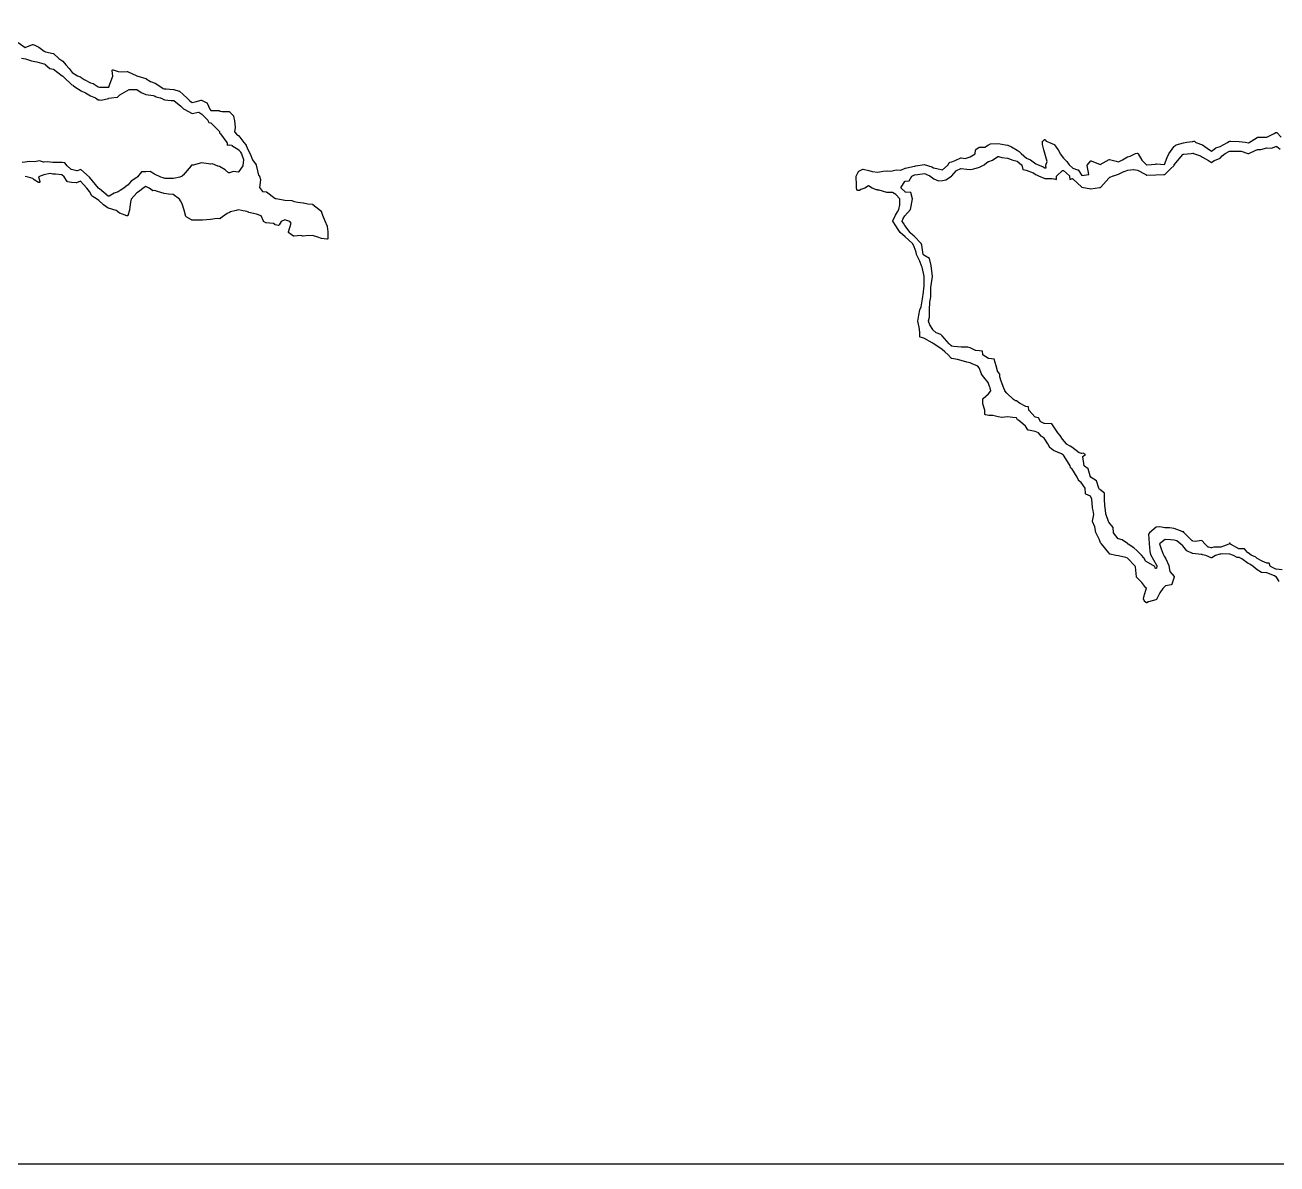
# Model space of a CAD drawing. Header units: millimetres. Extents: x 0 to 500, y 0 to 700.
# Drawn here: x 125.1 to 250.3, y 0 to 113.8 of the extents above; entities that cross this region are included whole.
import ezdxf

# ---------------------------------------------------------------- set-up
doc = ezdxf.new("R2010")
doc.units = ezdxf.units.MM
for name, color, linetype in [('CORTE', 1, 'Continuous'), ('GRABADO', 5, 'Continuous'), ('HOJA', 8, 'Continuous')]:
    doc.layers.add(name, color=color, linetype=linetype)

msp = doc.modelspace()

# ---------------------------------------------------------------- linework, layer by layer
at = {"layer": 'CORTE'}
for points in [[(124.47, 112.08), (125.17, 111.58), (125.88, 111.88), (125.89, 111.89), (125.9, 111.89), (125.91, 111.89), (125.92, 111.89), (125.93, 111.89), (125.93, 111.89), (125.94, 111.89), (126.12, 111.82), (126.12, 111.81), (126.53, 111.61), (126.54, 111.6), (127.06, 111.22), (127.18, 111.16), (127.95, 110.99), (127.95, 110.99), (127.97, 110.98), (127.97, 110.98), (127.98, 110.98), (127.98, 110.98), (127.99, 110.97), (127.99, 110.97), (128.51, 110.49), (128.91, 110.21), (128.92, 110.21), (128.92, 110.2), (129.23, 109.85), (129.55, 109.49), (129.55, 109.49), (129.85, 109.07), (130.4, 108.76), (130.66, 108.66), (130.67, 108.66), (130.68, 108.65), (130.68, 108.65), (130.68, 108.65), (130.77, 108.57), (131.07, 108.38), (131.68, 108.06), (131.94, 107.98), (131.95, 107.98), (131.96, 107.98), (131.96, 107.98), (132.47, 107.65), (132.59, 107.61), (133.45, 107.61), (133.49, 107.61), (133.49, 107.61), (133.51, 107.61), (133.53, 107.62), (133.54, 107.72), (133.54, 107.72), (133.54, 107.73), (133.54, 107.74), (133.92, 108.7), (133.86, 109.28), (133.86, 109.28), (133.86, 109.29), (133.86, 109.3), (133.87, 109.3), (133.87, 109.31), (133.87, 109.32), (133.88, 109.32), (133.88, 109.33), (133.88, 109.33), (133.89, 109.34), (133.9, 109.35), (133.9, 109.35), (133.91, 109.35), (133.92, 109.35), (133.93, 109.36), (133.94, 109.36), (133.95, 109.36), (133.96, 109.35), (134.44, 109.19), (134.75, 109.15), (135.35, 109.18), (135.36, 109.18), (135.37, 109.18), (135.38, 109.18), (135.38, 109.18), (136.31, 108.76), (136.31, 108.76), (137.23, 108.47), (137.24, 108.47), (137.24, 108.46), (137.69, 108.18), (138.16, 108), (138.17, 108), (138.17, 108), (138.71, 107.64), (138.95, 107.49), (139.07, 107.46), (139.23, 107.45), (139.24, 107.45), (139.99, 107.39), (140, 107.39), (140.01, 107.38), (140.57, 107.22), (140.58, 107.22), (140.59, 107.21), (140.59, 107.21), (140.6, 107.21), (140.96, 106.89), (140.96, 106.89), (141.34, 106.52), (141.34, 106.52), (141.63, 106.23), (141.85, 106.08), (142.14, 106.16), (142.75, 106.31), (142.76, 106.31), (142.76, 106.31), (142.77, 106.31), (142.77, 106.31), (142.79, 106.31), (142.79, 106.3), (142.8, 106.3), (143.32, 106.04), (143.32, 106.04), (143.33, 106.04), (143.33, 106.03), (143.34, 106.03), (143.34, 106.02), (143.35, 106.01), (143.63, 105.4), (143.72, 105.29), (144.5, 105.29), (144.52, 105.29), (144.53, 105.29), (144.53, 105.28), (144.54, 105.28), (144.65, 105.22), (144.84, 105.17), (145.55, 105.17), (145.55, 105.17), (145.56, 105.17), (145.57, 105.17), (145.57, 105.17), (145.58, 105.16), (145.59, 105.16), (145.59, 105.16), (145.59, 105.15), (145.98, 104.76), (145.98, 104.76), (145.99, 104.75), (146, 104.74), (146, 104.73), (146.1, 104.26), (146.1, 104.26), (146.16, 103.6), (146.16, 103.6), (146.16, 103.59), (146.16, 103.59), (146.08, 103.16), (146.3, 102.93), (146.52, 102.76), (146.52, 102.75), (146.53, 102.75), (146.53, 102.74), (147.01, 102.07), (147.24, 101.81), (147.24, 101.81), (147.24, 101.8), (147.25, 101.79), (147.46, 101.31), (147.64, 100.94), (147.64, 100.94), (147.89, 100.35), (148.25, 99.84), (148.25, 99.84), (148.26, 99.83), (148.26, 99.83), (148.26, 99.82), (148.4, 99.25), (148.48, 98.83), (148.57, 98.74), (148.58, 98.74), (148.58, 98.73), (148.59, 98.71), (148.59, 98.71), (148.67, 98.38), (148.67, 98.37), (148.67, 98.36), (148.67, 98.36), (148.6, 97.6), (148.9, 97.19), (149.26, 97.16), (149.26, 97.16), (149.27, 97.16), (149.28, 97.16), (149.28, 97.15), (149.29, 97.15), (150.13, 96.52), (150.13, 96.52), (150.13, 96.51), (150.14, 96.51), (150.14, 96.5), (150.15, 96.5), (150.15, 96.49), (150.15, 96.48), (150.15, 96.48), (150.16, 96.48), (150.17, 96.48), (150.17, 96.48), (150.18, 96.48), (150.25, 96.47), (151.11, 96.31), (151.81, 96.27), (151.82, 96.27), (151.82, 96.27), (151.83, 96.27), (152.05, 96.19), (152.4, 96.11), (152.96, 96.06), (152.97, 96.06), (153.4, 95.95), (153.89, 95.91), (153.89, 95.91), (153.9, 95.91), (153.91, 95.91), (153.92, 95.9), (153.92, 95.9), (153.93, 95.89), (154.51, 95.41), (154.72, 95.25), (154.73, 95.25), (154.73, 95.24), (154.74, 95.24), (154.74, 95.23), (154.74, 95.22), (154.74, 95.22), (154.88, 94.82), (155.12, 94.27), (155.12, 94.27), (155.34, 93.71), (155.34, 93.7), (155.34, 93.7), (155.42, 93.14), (155.42, 93.13), (155.42, 92.49), (155.41, 92.48), (155.41, 92.47), (155.41, 92.46), (155.41, 92.45), (155.4, 92.45), (155.4, 92.44), (155.39, 92.44), (155.39, 92.43), (155.38, 92.43), (155.38, 92.43), (155.37, 92.42), (155.36, 92.42), (155.36, 92.42), (155.35, 92.42), (155.34, 92.42), (155.33, 92.42), (154.79, 92.5), (154.79, 92.5), (154.41, 92.61), (153.87, 92.79), (153.21, 92.76), (152.96, 92.73), (152.96, 92.73), (152.95, 92.73), (152.94, 92.73), (152.93, 92.73), (152.73, 92.8), (152.04, 92.71), (152.03, 92.71), (152.02, 92.71), (152.01, 92.71), (152.01, 92.72), (152, 92.72), (151.99, 92.72), (151.99, 92.73), (151.5, 93.07), (151.49, 93.08), (151.48, 93.09), (151.48, 93.09), (151.47, 93.1), (151.47, 93.1), (151.47, 93.11), (151.47, 93.12), (151.47, 93.13), (151.47, 93.13), (151.47, 93.14), (151.47, 93.15), (151.47, 93.15), (151.76, 94.01), (151.62, 94.18), (151.11, 94.34), (150.75, 94.18), (150.54, 93.84), (150.54, 93.83), (150.54, 93.83), (150.53, 93.82), (150.53, 93.82), (150.52, 93.81), (150.51, 93.81), (150.51, 93.81), (150.5, 93.8), (150.49, 93.8), (150.48, 93.8), (150.47, 93.8), (150.16, 93.86), (150.16, 93.86), (150.15, 93.86), (150.14, 93.86), (150.14, 93.87), (150.13, 93.87), (150.12, 93.88), (150, 94), (149.25, 94.04), (149.24, 94.04), (149.22, 94.04), (149.21, 94.04), (149.21, 94.05), (149, 94.18), (149, 94.18), (148.99, 94.19), (148.98, 94.19), (148.98, 94.2), (148.97, 94.21), (148.76, 94.77), (148.3, 94.92), (147.53, 95.1), (147.52, 95.1), (147.52, 95.11), (147.37, 95.17), (147.31, 95.19), (146.78, 95.28), (146.47, 95.35), (146.25, 95.28), (146.24, 95.28), (145.68, 95.15), (145.58, 95.1), (145.34, 94.99), (144.66, 94.48), (144.66, 94.48), (144.64, 94.47), (144.63, 94.47), (144.62, 94.47), (144.61, 94.47), (144.34, 94.5), (143.7, 94.4), (143.7, 94.4), (142.9, 94.32), (142.76, 94.32), (142.63, 94.33), (141.84, 94.33), (141.83, 94.33), (141.82, 94.33), (141.82, 94.33), (141.81, 94.33), (141.8, 94.34), (141.26, 94.65), (141.26, 94.65), (141.25, 94.65), (141.25, 94.66), (141.24, 94.67), (141.24, 94.67), (141.23, 94.68), (141.23, 94.69), (141.23, 94.69), (141.07, 95.33), (140.84, 95.94), (140.69, 96.24), (140.6, 96.42), (139.96, 96.89), (139.49, 96.91), (139.49, 96.91), (139.05, 96.97), (139.04, 96.97), (139.04, 96.97), (138.39, 97.18), (138.12, 97.27), (137.93, 97.26), (137.93, 97.26), (137.92, 97.26), (137.91, 97.26), (137.9, 97.26), (137.89, 97.27), (137.89, 97.27), (137.54, 97.51), (137.21, 97.69), (136.94, 97.52), (136.58, 97.21), (136.58, 97.21), (136.33, 97.05), (135.75, 96.43), (135.7, 96.12), (135.59, 95.34), (135.59, 95.33), (135.43, 94.79), (135.42, 94.78), (135.42, 94.77), (135.42, 94.77), (135.41, 94.76), (135.41, 94.76), (135.4, 94.75), (135.4, 94.75), (135.39, 94.74), (135.38, 94.74), (135.38, 94.74), (135.37, 94.74), (135.36, 94.73), (135.35, 94.73), (135.35, 94.73), (135.34, 94.74), (135.33, 94.74), (135.33, 94.74), (134.61, 95.02), (134.61, 95.03), (134.6, 95.03), (134.6, 95.03), (134.38, 95.2), (134.34, 95.23), (134.25, 95.28), (133.48, 95.52), (133.47, 95.52), (133.47, 95.52), (133.46, 95.52), (132.98, 95.84), (132.98, 95.84), (132.98, 95.84), (132.53, 96.3), (132.38, 96.4), (131.87, 96.71), (131.86, 96.72), (131.86, 96.72), (131.85, 96.73), (131.85, 96.73), (131.84, 96.74), (131.59, 97.17), (131.34, 97.53), (130.98, 97.9), (130.98, 97.9), (130.7, 98.21), (130.3, 98.04), (130.3, 98.04), (130.29, 98.04), (130.28, 98.04), (130.27, 98.04), (130.27, 98.04), (129.79, 98.08), (129.78, 98.08), (129.4, 98.16), (129.39, 98.16), (129.39, 98.16), (129.38, 98.17), (129.37, 98.17), (129.37, 98.17), (129.36, 98.18), (129.36, 98.18), (129.36, 98.19), (129.06, 98.64), (128.84, 98.86), (128.2, 98.93), (127.94, 98.93), (127.94, 98.93), (127.65, 98.97), (127.04, 98.85), (126.48, 98.64), (126.61, 98.17), (126.61, 98.16), (126.62, 98.15), (126.62, 98.15), (126.61, 98.14), (126.61, 98.13), (126.61, 98.12), (126.61, 98.12), (126.61, 98.11), (126.6, 98.1), (126.6, 98.1), (126.59, 98.09), (126.59, 98.09), (126.58, 98.08), (126.57, 98.08), (126.57, 98.08), (126.56, 98.08), (126.55, 98.07), (126.54, 98.07), (126.54, 98.07), (126.53, 98.07), (126.52, 98.08), (126.51, 98.08), (126.5, 98.08), (126.05, 98.35), (126.04, 98.36), (126.04, 98.37), (125.94, 98.49), (125.47, 98.62), (125.15, 98.68)], [(250.51, 58.21), (250.26, 58.63), (250.26, 58.63), (250.25, 58.64), (250.24, 58.68), (250.21, 58.69), (250.21, 58.69), (250.2, 58.69), (250.19, 58.69), (250.06, 58.76), (249.28, 59.07), (248.79, 59.11), (248.78, 59.11), (248.77, 59.11), (248.76, 59.11), (248.76, 59.12), (248.33, 59.38), (248.32, 59.39), (247.9, 59.72), (247.59, 59.93), (247.41, 60.01), (247.41, 60.02), (247.4, 60.02), (246.78, 60.46), (246.5, 60.6), (246.33, 60.61), (246.32, 60.61), (246.31, 60.62), (246.31, 60.62), (245.96, 60.82), (245.58, 60.94), (244.81, 60.98), (244.69, 60.93), (244.68, 60.93), (244.68, 60.93), (244.67, 60.93), (244.67, 60.93), (244.58, 60.93), (244.16, 60.82), (243.78, 60.58), (243.77, 60.57), (243.76, 60.57), (243.76, 60.57), (243.74, 60.57), (243.73, 60.57), (243.72, 60.57), (243.71, 60.57), (243.71, 60.57), (243.17, 60.82), (242.85, 60.88), (242.84, 60.88), (242.83, 60.88), (242.83, 60.89), (242.82, 60.89), (242.81, 60.9), (242.78, 60.92), (242.73, 60.92), (242.73, 60.92), (242.72, 60.92), (241.88, 61), (241.87, 61), (241.86, 61), (241.86, 61), (241.3, 61.27), (241.29, 61.28), (241.29, 61.28), (241.28, 61.28), (241.28, 61.29), (241.27, 61.29), (240.9, 61.76), (240.7, 61.95), (240.27, 62.27), (240.02, 62.35), (239.65, 62.38), (239.13, 62.4), (238.55, 61.98), (238.71, 61.48), (238.91, 60.93), (239.02, 60.75), (239.17, 60.46), (239.17, 60.46), (239.5, 59.81), (239.5, 59.81), (239.5, 59.8), (239.5, 59.79), (239.6, 59.21), (240.01, 58.71), (240.02, 58.71), (240.02, 58.7), (240.02, 58.69), (240.03, 58.67), (240.03, 58.67), (240.02, 58.66), (240.02, 58.65), (239.77, 57.93), (239.77, 57.92), (239.77, 57.92), (239.76, 57.91), (239.76, 57.91), (239.75, 57.9), (239.75, 57.89), (239.74, 57.89), (239.73, 57.89), (239.73, 57.88), (239.72, 57.88), (239.72, 57.88), (239.14, 57.79), (238.88, 57.51), (238.6, 57.09), (238.24, 56.42), (238.24, 56.41), (238.24, 56.41), (238.23, 56.4), (238.22, 56.39), (238.2, 56.38), (238.19, 56.38), (238.19, 56.38), (237.45, 56.18), (237.29, 56.09), (237.28, 56.09), (237.28, 56.08), (237.27, 56.08), (237.26, 56.08), (237.26, 56.08), (237.25, 56.08), (237.24, 56.08), (237.23, 56.08), (237.22, 56.09), (237.21, 56.09), (237.21, 56.1), (237.06, 56.22), (237.06, 56.23), (237.05, 56.23), (237.05, 56.24), (237.05, 56.25), (236.97, 56.42), (236.97, 56.42), (236.97, 56.43), (236.96, 56.44), (236.96, 56.44), (236.96, 56.45), (236.96, 56.45), (237, 56.68), (237, 56.68), (237.18, 57.35), (237.18, 57.35), (237.26, 57.54), (237.21, 57.58), (237.2, 57.58), (237.2, 57.59), (236.77, 58.1), (236.27, 58.62), (236.27, 58.63), (236.26, 58.63), (236.26, 58.64), (236.26, 58.65), (236.26, 58.66), (236.26, 58.66), (236.25, 58.69), (236.25, 58.69), (236.16, 59.66), (236.13, 59.74), (235.36, 60.55), (235.2, 60.6), (234.46, 60.76), (234.17, 60.82), (233.62, 60.93), (233.62, 60.93), (233.61, 60.93), (233.6, 60.94), (233.6, 60.94), (233.59, 60.95), (233.58, 60.95), (233.49, 61.08), (232.75, 61.96), (232.66, 62.07), (232.66, 62.07), (232.65, 62.08), (232.65, 62.09), (232.65, 62.09), (232.55, 62.36), (232.19, 63.09), (232.19, 63.09), (232.18, 63.1), (232.18, 63.1), (232.09, 63.66), (231.86, 64.2), (231.86, 64.21), (231.86, 64.22), (231.86, 64.23), (231.86, 64.24), (231.86, 64.24), (231.99, 64.89), (231.93, 65.32), (231.85, 65.58), (231.84, 65.59), (231.84, 65.6), (231.84, 65.6), (231.8, 66.43), (231.64, 66.73), (231.2, 66.95), (231.19, 66.95), (231.19, 66.96), (231.18, 66.96), (231.18, 66.97), (231.17, 66.97), (231.17, 66.98), (231.16, 66.99), (231.16, 67), (231.13, 67.54), (230.71, 68.12), (230.47, 68.31), (230.46, 68.32), (230.46, 68.32), (230.45, 68.33), (230.45, 68.33), (230.45, 68.34), (230.32, 68.64), (229.79, 69.5), (229.67, 69.58), (229.67, 69.59), (229.66, 69.59), (229.66, 69.6), (229.66, 69.61), (229.65, 69.61), (229.65, 69.62), (229.61, 69.76), (229.18, 70.47), (229.18, 70.47), (228.96, 70.84), (228.91, 70.87), (228.91, 70.87), (228.88, 70.89), (228.87, 70.89), (228.76, 70.98), (227.96, 71.3), (227.95, 71.3), (227.95, 71.3), (227.94, 71.31), (227.62, 71.57), (227.62, 71.57), (227.61, 71.58), (227.6, 71.58), (227.6, 71.59), (227.39, 71.97), (227.01, 72.52), (226.73, 72.72), (226.73, 72.72), (226.72, 72.72), (226.72, 72.73), (226.45, 73.06), (226.11, 73.2), (225.44, 73.34), (225.43, 73.34), (225.42, 73.34), (225.42, 73.34), (225.41, 73.35), (225.4, 73.36), (225.4, 73.36), (225.39, 73.36), (225.39, 73.37), (225.15, 73.73), (224.66, 74.17), (224.39, 74.35), (224.39, 74.35), (224.38, 74.36), (224.37, 74.37), (224.37, 74.37), (224.24, 74.57), (223.9, 74.61), (223.36, 74.67), (222.81, 74.61), (222.81, 74.61), (222.8, 74.61), (222.42, 74.66), (222.41, 74.66), (221.88, 74.8), (221.5, 74.8), (221.49, 74.8), (221.15, 74.86), (221.14, 74.86), (221.14, 74.87), (221.13, 74.87), (221.12, 74.87), (221.12, 74.88), (221.11, 74.88), (221.11, 74.89), (221.1, 74.9), (221.1, 74.9), (221.1, 74.9), (221.09, 74.91), (221.09, 74.93), (221.09, 75.33), (220.89, 75.98), (220.89, 75.99), (220.88, 75.99), (220.88, 76.46), (220.89, 76.47), (220.89, 76.48), (220.89, 76.49), (220.89, 76.49), (220.9, 76.49), (220.9, 76.5), (220.91, 76.51), (220.91, 76.51), (221.45, 76.98), (221.69, 77.26), (221.62, 77.55), (221.57, 77.71), (221.44, 78.09), (220.99, 78.63), (220.99, 78.63), (220.77, 78.94), (220.76, 78.94), (220.76, 78.95), (220.51, 79.55), (220.4, 79.73), (219.83, 79.97), (219.63, 80.06), (219.28, 80.14), (219.28, 80.14), (218.71, 80.3), (218.36, 80.4), (217.79, 80.49), (217.78, 80.49), (217.77, 80.5), (217.76, 80.5), (217.76, 80.5), (217.75, 80.51), (217.75, 80.51), (217.41, 80.85), (217.09, 81.17), (216.83, 81.4), (215.98, 81.95), (215.98, 81.95), (215.94, 81.99), (215.92, 81.99), (215.92, 81.99), (215.91, 82), (215.82, 82.06), (214.99, 82.53), (214.64, 82.63), (214.64, 82.63), (214.63, 82.63), (214.63, 82.64), (214.62, 82.64), (214.61, 82.65), (214.61, 82.65), (214.61, 82.66), (214.6, 82.66), (214.6, 82.67), (214.59, 82.68), (214.59, 82.69), (214.59, 82.7), (214.58, 83.12), (214.51, 83.64), (214.4, 84.22), (214.4, 84.23), (214.4, 84.24), (214.49, 84.81), (214.6, 85.37), (214.6, 85.37), (214.71, 85.66), (214.87, 86.47), (214.95, 87.12), (215, 87.51), (215, 87.58), (215, 87.58), (215.01, 87.66), (215.04, 88.68), (214.95, 89.04), (214.95, 89.04), (214.81, 89.61), (214.76, 89.77), (214.58, 90.21), (214.27, 90.88), (214.26, 90.88), (214.26, 90.89), (214.26, 90.89), (214.22, 91.13), (214.02, 91.65), (213.88, 91.97), (213.45, 92.36), (213.12, 92.64), (213.12, 92.64), (212.64, 93.08), (212.63, 93.08), (212.63, 93.09), (212.43, 93.39), (212.18, 93.76), (212.18, 93.76), (211.91, 94.21), (211.91, 94.21), (211.91, 94.22), (211.91, 94.23), (211.9, 94.23), (211.9, 94.24), (211.9, 94.25), (211.91, 94.27), (211.91, 94.27), (212.17, 94.82), (212.17, 94.83), (212.36, 95.17), (212.36, 95.17), (212.49, 95.38), (212.58, 95.86), (212.61, 96.44), (212.19, 96.87), (211.87, 97.08), (211.31, 97.08), (211.31, 97.08), (211.3, 97.08), (210.52, 97.33), (210.38, 97.33), (210.38, 97.33), (210.37, 97.34), (210.25, 97.36), (210.25, 97.36), (209.84, 97.51), (209.83, 97.51), (209.83, 97.51), (209.46, 97.75), (209.1, 97.51), (209.09, 97.51), (209.08, 97.51), (208.69, 97.37), (208.57, 97.29), (208.57, 97.29), (208.56, 97.29), (208.55, 97.29), (208.55, 97.28), (208.55, 97.28), (208.54, 97.28), (208.53, 97.28), (208.36, 97.3), (208.35, 97.31), (208.33, 97.31), (208.33, 97.32), (208.32, 97.32), (208.32, 97.33), (208.31, 97.33), (208.3, 97.34), (208.3, 97.35), (208.3, 97.35), (208.3, 97.36), (208.3, 97.36), (208.27, 97.57), (208.27, 97.57), (208.26, 97.82), (208.22, 98.69), (208.22, 98.69), (208.22, 98.7), (208.22, 98.71), (208.23, 98.72), (208.23, 98.72), (208.47, 99.18), (208.47, 99.19), (208.48, 99.19), (208.48, 99.2), (208.49, 99.2), (208.5, 99.21), (208.5, 99.21), (208.89, 99.41), (208.89, 99.41), (208.9, 99.41), (208.91, 99.41), (208.92, 99.41), (208.92, 99.41), (208.93, 99.41), (208.93, 99.41), (209.48, 99.29), (209.48, 99.29), (209.82, 99.17), (210.39, 99.12), (210.92, 99.22), (210.93, 99.22), (211.31, 99.24), (211.32, 99.24), (211.69, 99.22), (212.23, 99.35), (212.23, 99.35), (212.24, 99.35), (212.24, 99.35), (212.68, 99.33), (213.14, 99.53), (213.15, 99.53), (213.15, 99.53), (213.9, 99.67), (214.07, 99.73), (214.08, 99.73), (214.19, 99.75), (215.01, 99.87), (215.02, 99.87), (215.03, 99.87), (215.03, 99.87), (215.04, 99.87), (215.79, 99.65), (215.79, 99.65), (215.97, 99.56), (216.29, 99.48), (216.85, 99.34), (217.43, 99.85), (217.54, 100.07), (217.54, 100.07), (217.54, 100.08), (217.55, 100.09), (217.55, 100.09), (217.56, 100.09), (217.57, 100.1), (217.58, 100.1), (217.58, 100.11), (217.78, 100.16), (218.13, 100.3), (218.7, 100.54), (218.71, 100.55), (218.72, 100.55), (218.73, 100.55), (218.73, 100.55), (219.13, 100.5), (219.62, 100.64), (220.14, 100.96), (220.17, 101.32), (220.17, 101.33), (220.17, 101.33), (220.18, 101.34), (220.18, 101.35), (220.19, 101.36), (220.2, 101.37), (220.2, 101.37), (220.54, 101.6), (220.54, 101.6), (220.55, 101.61), (220.56, 101.61), (220.57, 101.61), (220.57, 101.61), (221.08, 101.61), (221.47, 101.86), (221.47, 101.86), (221.61, 101.93), (221.62, 101.93), (221.63, 101.94), (221.64, 101.94), (222.43, 101.98), (222.44, 101.98), (222.44, 101.98), (223.16, 101.85), (223.37, 101.83), (223.38, 101.83), (223.38, 101.83), (223.75, 101.66), (224.32, 101.32), (224.32, 101.32), (224.51, 101.19), (224.52, 101.19), (224.52, 101.19), (224.52, 101.18), (224.72, 100.97), (225.25, 100.52), (225.65, 100.36), (225.66, 100.36), (225.66, 100.35), (226.18, 99.96), (226.37, 99.87), (226.91, 99.65), (226.91, 99.65), (227.08, 99.56), (227.23, 99.56), (227.19, 99.79), (227.19, 99.79), (227.19, 99.8), (227.19, 99.81), (227.19, 99.82), (227.2, 99.82), (227.31, 100.19), (227.12, 100.89), (226.99, 101.35), (226.99, 101.35), (226.87, 101.87), (226.87, 101.87), (226.87, 101.88), (226.86, 102.02), (226.86, 102.18), (226.86, 102.19), (226.86, 102.19), (226.86, 102.2), (226.86, 102.2), (226.87, 102.21), (226.87, 102.22), (226.87, 102.22), (226.88, 102.23), (226.88, 102.23), (227.02, 102.35), (227.02, 102.36), (227.02, 102.36), (227.03, 102.36), (227.04, 102.37), (227.05, 102.37), (227.05, 102.37), (227.06, 102.37), (227.08, 102.37), (227.09, 102.37), (227.09, 102.37), (227.1, 102.36), (227.1, 102.36), (227.11, 102.35), (227.12, 102.35), (227.22, 102.22), (227.55, 102.09), (228.02, 101.88), (228.03, 101.88), (228.03, 101.87), (228.04, 101.87), (228.04, 101.86), (228.05, 101.86), (228.4, 101.38), (228.41, 101.37), (228.41, 101.37), (228.62, 100.95), (228.97, 100.51), (229.27, 100.21), (229.27, 100.21), (229.28, 100.2), (229.53, 99.85), (229.88, 99.52), (230.37, 99.36), (230.38, 99.36), (230.39, 99.36), (230.39, 99.35), (230.4, 99.35), (230.4, 99.34), (230.41, 99.34), (230.8, 98.77), (231.5, 98.88), (231.33, 99.79), (231.33, 99.79), (231.33, 99.8), (231.33, 99.81), (231.33, 99.82), (231.33, 99.82), (231.33, 99.83), (231.34, 99.84), (231.34, 99.84), (231.34, 99.85), (231.64, 100.22), (231.64, 100.22), (231.65, 100.22), (231.65, 100.23), (231.66, 100.23), (231.66, 100.24), (231.67, 100.24), (231.68, 100.24), (231.69, 100.24), (231.7, 100.24), (231.71, 100.24), (231.72, 100.24), (232.62, 99.88), (233.51, 100.39), (233.52, 100.39), (233.52, 100.39), (233.53, 100.39), (233.54, 100.39), (233.55, 100.39), (233.55, 100.39), (233.56, 100.39), (234.21, 100.21), (234.46, 100.15), (234.84, 100.35), (235.36, 100.65), (235.37, 100.65), (235.38, 100.65), (235.38, 100.65), (235.61, 100.7), (236.15, 100.98), (236.16, 100.98), (236.31, 101.03), (236.31, 101.03), (236.32, 101.03), (236.32, 101.03), (236.33, 101.03), (236.34, 101.03), (236.35, 101.03), (236.35, 101.03), (236.36, 101.03), (236.37, 101.02), (236.37, 101.02), (236.38, 101.01), (236.38, 101.01), (236.43, 100.96), (236.43, 100.96), (236.43, 100.95), (236.78, 100.32), (237.24, 99.86), (237.27, 99.84), (237.74, 99.87), (238.13, 99.92), (238.13, 99.92), (238.16, 99.93), (238.22, 99.96), (238.23, 99.96), (238.23, 99.96), (238.24, 99.96), (238.25, 99.96), (238.25, 99.96), (238.26, 99.96), (239.06, 99.88), (239.33, 100.59), (239.48, 100.94), (239.49, 100.95), (239.49, 100.95), (239.97, 101.65), (239.98, 101.66), (239.98, 101.66), (239.98, 101.67), (240.2, 101.83), (240.21, 101.84), (240.22, 101.84), (240.22, 101.84), (240.94, 102.05), (240.94, 102.05), (241.27, 102.1), (241.81, 102.18), (241.87, 102.19), (241.97, 102.23), (241.98, 102.23), (241.99, 102.23), (242, 102.23), (242.01, 102.23), (242.02, 102.23), (242.03, 102.23), (242.03, 102.23), (242.04, 102.22), (242.04, 102.22), (242.05, 102.21), (242.18, 102.09), (242.84, 101.85), (242.85, 101.85), (242.85, 101.84), (243.32, 101.53), (243.74, 101.21), (244.16, 101.53), (244.16, 101.53), (244.17, 101.53), (244.18, 101.54), (244.63, 101.69), (245.34, 102.09), (245.47, 102.18), (245.48, 102.18), (245.49, 102.18), (245.49, 102.19), (245.57, 102.21), (245.58, 102.21), (245.69, 102.22), (245.69, 102.22), (246.52, 102.18), (246.53, 102.18), (247.13, 102.1), (247.42, 102.06), (247.43, 102.06), (247.44, 102.06), (247.44, 102.06), (247.51, 102.09), (248.33, 102.59), (248.34, 102.59), (248.35, 102.59), (248.36, 102.59), (248.36, 102.6), (248.88, 102.6), (249.28, 102.62), (250.02, 102.99), (250.19, 103.08), (250.2, 103.09), (250.21, 103.09), (250.21, 103.09), (250.22, 103.09), (250.23, 103.09), (250.24, 103.09), (250.25, 103.09), (250.26, 103.08), (250.27, 103.07), (250.27, 103.07), (250.73, 102.61)]]:
    msp.add_lwpolyline(points, dxfattribs=at)
at = {"layer": 'GRABADO'}
for points in [[(124.79, 110.5), (125.18, 110.43), (125.18, 110.43), (125.8, 110.25), (126.11, 110.18), (126.32, 110.13), (127.04, 109.94), (127.04, 109.94), (127.05, 109.94), (127.18, 109.87), (127.18, 109.87), (127.19, 109.86), (127.64, 109.47), (127.95, 109.42), (127.96, 109.42), (127.97, 109.42), (127.98, 109.41), (127.98, 109.41), (127.99, 109.41), (128.87, 108.75), (128.87, 108.75), (128.88, 108.74), (128.89, 108.73), (128.89, 108.72), (128.89, 108.72), (128.89, 108.72), (128.9, 108.71), (128.9, 108.71), (128.91, 108.71), (128.91, 108.7), (129.04, 108.6), (129.04, 108.6), (129.84, 107.84), (129.95, 107.8), (129.96, 107.79), (129.97, 107.78), (130.13, 107.64), (130.76, 107.25), (131.19, 107.06), (131.19, 107.06), (131.19, 107.06), (131.68, 106.74), (132.18, 106.54), (132.19, 106.54), (132.19, 106.53), (132.46, 106.36), (132.59, 106.33), (132.76, 106.32), (133.49, 106.49), (133.49, 106.5), (133.8, 106.54), (133.8, 106.54), (134.36, 106.6), (134.38, 106.61), (134.63, 106.83), (134.63, 106.83), (134.63, 106.83), (135.32, 107.24), (135.54, 107.38), (135.55, 107.38), (135.55, 107.38), (135.56, 107.38), (135.57, 107.39), (135.58, 107.39), (136.28, 107.39), (136.29, 107.38), (136.31, 107.38), (136.31, 107.38), (136.32, 107.38), (136.77, 107.08), (137.23, 106.89), (137.94, 106.79), (137.95, 106.79), (137.95, 106.79), (138.16, 106.71), (138.17, 106.71), (138.17, 106.7), (138.25, 106.65), (138.67, 106.54), (138.67, 106.54), (138.68, 106.54), (139.08, 106.33), (139.76, 106.27), (139.98, 106.29), (139.99, 106.29), (140.01, 106.29), (140.02, 106.28), (140.02, 106.28), (140.03, 106.28), (140.03, 106.27), (140.71, 105.71), (140.71, 105.71), (140.96, 105.49), (140.96, 105.49), (140.99, 105.46), (141.05, 105.42), (141.85, 104.97), (142.48, 105.11), (142.49, 105.11), (142.5, 105.11), (142.5, 105.11), (142.51, 105.11), (142.52, 105.11), (142.53, 105.1), (142.53, 105.1), (142.81, 104.93), (142.81, 104.92), (142.82, 104.92), (143.42, 104.3), (143.42, 104.29), (143.42, 104.29), (143.43, 104.28), (143.53, 104.07), (143.7, 104.05), (143.71, 104.05), (143.71, 104.05), (143.72, 104.04), (143.73, 104.04), (143.73, 104.04), (143.74, 104.03), (143.74, 104.03), (144.58, 103.19), (144.58, 103.18), (144.58, 103.18), (144.59, 103.17), (144.59, 103.17), (144.59, 103.16), (144.59, 103.15), (144.6, 103.15), (144.6, 103.06), (144.68, 102.95), (145.33, 102.07), (145.33, 102.06), (145.34, 102.06), (145.34, 102.05), (145.34, 102.04), (145.34, 102.03), (145.34, 101.8), (145.53, 101.85), (145.54, 101.85), (145.55, 101.85), (145.81, 101.8), (145.81, 101.8), (145.82, 101.8), (145.83, 101.79), (146.51, 101.35), (146.52, 101.34), (146.52, 101.34), (146.53, 101.33), (146.69, 101.15), (146.69, 101.14), (146.69, 101.14), (146.7, 101.13), (146.78, 100.95), (146.78, 100.95), (146.99, 100.4), (147, 100.39), (147, 100.38), (147, 100.38), (147, 100.37), (147, 100.36), (146.93, 99.79), (146.92, 99.79), (146.92, 99.78), (146.92, 99.77), (146.92, 99.76), (146.53, 99.17), (146.53, 99.16), (146.52, 99.15), (146.51, 99.14), (146.51, 99.14), (146.5, 99.14), (146.49, 99.13), (146.48, 99.13), (146.48, 99.13), (146.47, 99.13), (146.46, 99.13), (146, 99.19), (145.57, 99.04), (145.56, 99.04), (145.55, 99.04), (145.55, 99.04), (145.54, 99.04), (145.53, 99.04), (145.52, 99.04), (145.52, 99.04), (145.51, 99.04), (145.51, 99.04), (145.5, 99.05), (145.5, 99.05), (145.16, 99.34), (144.59, 99.68), (144.44, 99.73), (144.43, 99.73), (143.88, 99.95), (143.71, 99.91), (143.7, 99.91), (143.68, 99.91), (143.68, 99.91), (143.49, 99.96), (142.77, 100.05), (141.94, 99.83), (141.93, 99.83), (141.83, 99.83), (141.78, 99.84), (141.75, 99.77), (141.75, 99.76), (141.75, 99.76), (141.74, 99.75), (140.97, 98.82), (140.96, 98.82), (140.87, 98.74), (140.87, 98.73), (140.86, 98.73), (140.86, 98.73), (140.63, 98.62), (140.63, 98.62), (140.62, 98.62), (140, 98.48), (140, 98.48), (139.99, 98.48), (139.17, 98.48), (139.16, 98.48), (139.16, 98.48), (139.15, 98.48), (139.04, 98.51), (139.03, 98.51), (139.03, 98.51), (139.02, 98.52), (138.97, 98.55), (138.73, 98.62), (138.72, 98.62), (138.1, 98.92), (138.1, 98.92), (137.66, 99.18), (137.21, 99.15), (136.8, 99.15), (136.38, 98.64), (136.37, 98.64), (136.37, 98.63), (136.36, 98.63), (136.36, 98.62), (136.32, 98.6), (135.75, 98.22), (135.41, 97.82), (135.41, 97.81), (135.4, 97.81), (135.02, 97.52), (134.67, 97.28), (134.66, 97.28), (134.46, 97.16), (134.46, 97.16), (134.45, 97.16), (134.05, 97.01), (133.54, 96.72), (133.53, 96.72), (133.52, 96.72), (133.52, 96.71), (133.51, 96.71), (133.5, 96.71), (133.49, 96.71), (133.49, 96.71), (133.48, 96.71), (133.47, 96.72), (133.46, 96.72), (133.46, 96.73), (133.46, 96.73), (132.59, 97.45), (132.59, 97.45), (132.53, 97.5), (132.53, 97.5), (132.52, 97.51), (132.51, 97.51), (132.51, 97.52), (132.51, 97.52), (132.5, 97.53), (132.5, 97.53), (131.59, 98.62), (131.59, 98.63), (131.58, 98.63), (131.58, 98.63), (130.71, 99.37), (130.36, 99.26), (130.35, 99.26), (130.34, 99.26), (130.34, 99.26), (130.33, 99.26), (130.32, 99.26), (129.78, 99.38), (129.77, 99.38), (129.76, 99.38), (129.76, 99.39), (129.75, 99.39), (129.75, 99.39), (129.36, 99.75), (129.36, 99.75), (129.11, 100.05), (128.87, 100.07), (128.57, 100.08), (127.94, 100.08), (127.93, 100.08), (127.38, 100.16), (127.02, 100.12), (127.02, 100.12), (127.01, 100.12), (127, 100.12), (127, 100.12), (126.58, 100.24), (126.1, 100.15), (126.1, 100.15), (126.09, 100.15), (125.55, 100.18), (125.17, 100.13), (125.17, 100.13), (124.86, 100.1)], [(250.82, 59.38), (250.21, 59.43), (250.2, 59.44), (250.19, 59.44), (250.19, 59.44), (249.64, 59.72), (249.64, 59.72), (249.63, 59.73), (249.62, 59.73), (249.62, 59.74), (249.62, 59.74), (249.61, 59.75), (249.61, 59.75), (249.51, 60.03), (249.29, 60.04), (249.29, 60.04), (249.28, 60.05), (249.27, 60.05), (249.27, 60.05), (248.82, 60.24), (248.82, 60.24), (248.33, 60.52), (248.33, 60.52), (248.17, 60.63), (247.72, 60.83), (247.71, 60.83), (247.71, 60.83), (247.4, 61.06), (247.39, 61.07), (247.39, 61.07), (247.04, 61.49), (246.52, 61.47), (246.5, 61.47), (246.49, 61.47), (246.48, 61.48), (245.64, 61.94), (245.64, 61.94), (245.63, 61.95), (245.63, 61.95), (245.62, 61.96), (245.62, 61.96), (245.61, 61.97), (245.61, 61.99), (245.61, 62), (245.61, 62), (245.61, 62.01), (245.61, 62.04), (245.59, 62.04), (245.59, 62.04), (245.55, 62.04), (245.53, 61.98), (245.53, 61.98), (245.53, 61.97), (245.52, 61.96), (245.52, 61.95), (245.51, 61.95), (245.5, 61.94), (245.49, 61.94), (245.49, 61.93), (244.69, 61.65), (244.69, 61.65), (244.67, 61.64), (244.67, 61.64), (243.99, 61.64), (243.75, 61.58), (243.75, 61.58), (243.74, 61.58), (243.73, 61.58), (243.73, 61.58), (243.47, 61.63), (243.46, 61.63), (243.45, 61.64), (243.44, 61.64), (243.44, 61.64), (243.43, 61.65), (243.13, 61.95), (243.12, 61.95), (242.78, 62.3), (242.13, 62.22), (242.13, 62.22), (242.12, 62.22), (242.11, 62.22), (241.87, 62.25), (241.87, 62.26), (241.86, 62.26), (241.85, 62.26), (241.84, 62.27), (241.84, 62.27), (241.83, 62.27), (241.02, 63.06), (241.02, 63.07), (241.01, 63.08), (241.01, 63.08), (241.01, 63.09), (241, 63.1), (241, 63.1), (240.99, 63.17), (240.95, 63.17), (240.83, 63.18), (240.83, 63.18), (240.82, 63.19), (240.81, 63.19), (240.01, 63.52), (239.55, 63.58), (239.11, 63.58), (239.1, 63.58), (238.58, 63.66), (238.21, 63.64), (237.55, 63.07), (237.46, 62.94), (237.52, 62.01), (237.57, 61.2), (237.66, 60.92), (238.24, 59.85), (238.26, 59.83), (238.26, 59.81), (238.26, 59.81), (238.27, 59.8), (238.27, 59.79), (238.27, 59.77), (238.28, 59.76), (238.28, 59.75), (238.28, 59.75), (238.25, 59.58), (238.25, 59.58), (238.25, 59.57), (238.25, 59.56), (238.24, 59.55), (238.23, 59.54), (238.23, 59.53), (238.22, 59.53), (238.21, 59.52), (238.21, 59.52), (238.2, 59.52), (238.19, 59.52), (238.18, 59.52), (238.18, 59.52), (238.17, 59.52), (238.16, 59.52), (238.16, 59.52), (238.15, 59.52), (238.14, 59.53), (238.14, 59.53), (238.13, 59.53), (238.12, 59.54), (238.11, 59.55), (238.11, 59.56), (238.11, 59.57), (238.11, 59.58), (238.08, 59.72), (238.08, 59.72), (237.21, 60.2), (237.21, 60.21), (237.2, 60.21), (237.2, 60.21), (237.19, 60.22), (237.19, 60.22), (236.97, 60.59), (236.75, 60.84), (236.27, 61.31), (235.98, 61.59), (235.41, 61.94), (235.41, 61.95), (235.4, 61.95), (235.4, 61.96), (235.35, 62.02), (234.81, 62.37), (234.45, 62.46), (234.44, 62.46), (234.43, 62.47), (234.42, 62.48), (234.42, 62.48), (234.42, 62.49), (233.96, 63.07), (233.96, 63.08), (233.95, 63.09), (233.95, 63.1), (233.95, 63.11), (233.92, 63.62), (233.49, 64.13), (233.49, 64.14), (233.48, 64.14), (233.48, 64.15), (233.46, 64.2), (233.18, 64.96), (233.18, 64.96), (233.17, 64.97), (233.15, 65.33), (233.08, 65.8), (233.08, 65.81), (233.06, 66.45), (233.06, 66.45), (233.06, 67.03), (232.58, 67.4), (232.57, 67.4), (232.56, 67.41), (232.56, 67.42), (232.49, 67.53), (232.49, 67.53), (232.49, 67.54), (232.25, 68.26), (231.71, 68.61), (231.71, 68.62), (231.7, 68.62), (231.7, 68.62), (231.7, 68.63), (231.69, 68.63), (231.63, 68.74), (231.63, 68.75), (231.62, 68.76), (231.41, 69.48), (231.06, 69.73), (231.06, 69.73), (231.05, 69.73), (231.05, 69.74), (231.04, 69.75), (231.04, 69.75), (231.04, 69.77), (231.03, 69.77), (230.89, 70.66), (230.89, 70.66), (230.89, 70.67), (230.89, 70.68), (230.89, 70.69), (230.89, 70.69), (230.89, 70.7), (230.9, 70.71), (230.9, 70.71), (230.91, 70.72), (230.91, 70.72), (231.14, 70.89), (230.92, 71.03), (230.78, 71.01), (230.77, 71.01), (230.76, 71.01), (230.75, 71.01), (230.56, 71.06), (230.55, 71.06), (230.54, 71.06), (230.53, 71.07), (229.8, 71.64), (229.63, 71.73), (229.63, 71.73), (229.27, 71.95), (229.26, 71.95), (229.26, 71.96), (229.25, 71.96), (228.86, 72.43), (228.86, 72.44), (228.62, 72.8), (228.4, 73.08), (227.93, 73.75), (227.93, 73.75), (227.79, 73.97), (227.06, 74), (227.06, 74), (227.04, 74.01), (227.03, 74.01), (227.03, 74.01), (226.69, 74.17), (226.68, 74.17), (226.68, 74.17), (226.67, 74.18), (226.67, 74.18), (226.66, 74.19), (226.65, 74.19), (226.44, 74.58), (226.12, 74.64), (226.11, 74.65), (226.1, 74.65), (226.1, 74.65), (226.09, 74.66), (226.09, 74.66), (226.08, 74.67), (225.51, 75.3), (225.51, 75.3), (225.51, 75.3), (225.5, 75.31), (225.5, 75.32), (225.5, 75.33), (225.5, 75.33), (225.47, 75.67), (225.2, 75.7), (225.19, 75.7), (225.18, 75.71), (225.18, 75.71), (224.56, 76.02), (224.55, 76.02), (224.55, 76.02), (224.26, 76.26), (224.18, 76.26), (224.18, 76.26), (224.17, 76.26), (224.16, 76.27), (224.15, 76.27), (224.14, 76.28), (223.97, 76.4), (223.96, 76.4), (223.3, 77.03), (223.3, 77.04), (223.1, 77.28), (223.09, 77.28), (223.09, 77.29), (223.09, 77.29), (223, 77.54), (222.71, 78.23), (222.71, 78.23), (222.71, 78.24), (222.6, 78.66), (222.6, 78.67), (222.58, 78.92), (222.37, 79.23), (222.37, 79.23), (222.36, 79.24), (222.36, 79.25), (222.36, 79.25), (222.23, 79.77), (222.04, 80.43), (221.5, 80.49), (221.49, 80.49), (221.48, 80.5), (221.48, 80.5), (221.47, 80.5), (221.47, 80.5), (220.93, 80.84), (220.93, 80.84), (220.92, 80.85), (220.91, 80.86), (220.91, 80.87), (220.9, 80.87), (220.9, 80.88), (220.9, 80.89), (220.85, 81.23), (220.57, 81.26), (220.18, 81.3), (220.17, 81.3), (220.16, 81.3), (220.16, 81.3), (219.63, 81.55), (219.38, 81.62), (218.72, 81.62), (217.99, 81.7), (217.78, 81.73), (217.78, 81.73), (217.77, 81.73), (217.76, 81.74), (217.76, 81.74), (217.75, 81.75), (217.75, 81.75), (217.65, 81.84), (217.52, 81.96), (217.52, 81.96), (216.82, 82.76), (216.68, 82.88), (216.22, 83.06), (216.22, 83.06), (216.21, 83.06), (216.21, 83.07), (215.89, 83.37), (215.89, 83.38), (215.88, 83.38), (215.59, 83.85), (215.58, 83.85), (215.47, 84.22), (215.47, 84.22), (215.47, 84.23), (215.47, 84.24), (215.47, 84.25), (215.47, 84.26), (215.56, 84.62), (215.56, 85.35), (215.59, 86.13), (215.59, 86.13), (215.59, 86.14), (215.67, 86.47), (215.7, 86.67), (215.7, 87.58), (215.7, 87.58), (215.86, 88.68), (215.86, 88.69), (215.86, 88.69), (215.71, 89.78), (215.56, 90.48), (214.98, 90.82), (214.98, 90.83), (214.97, 90.84), (214.96, 90.84), (214.96, 90.85), (214.95, 90.85), (214.94, 90.88), (214.94, 90.88), (214.94, 90.89), (214.79, 91.81), (214.72, 91.98), (214.04, 92.72), (213.87, 92.87), (213.63, 93.07), (213.63, 93.08), (213.62, 93.08), (213.62, 93.09), (213.11, 93.79), (212.95, 94.02), (212.83, 94.2), (212.83, 94.21), (212.83, 94.21), (212.82, 94.22), (212.82, 94.23), (212.82, 94.23), (212.82, 94.24), (212.82, 94.25), (212.82, 94.25), (212.82, 94.26), (212.83, 94.27), (212.93, 94.47), (212.94, 94.48), (213.11, 94.74), (213.11, 94.74), (213.65, 95.39), (213.73, 95.72), (213.85, 96.46), (213.69, 97.09), (213.16, 97.12), (213.15, 97.12), (213.14, 97.12), (213.14, 97.12), (213.13, 97.13), (213.12, 97.13), (213.12, 97.14), (212.74, 97.53), (212.74, 97.53), (212.73, 97.54), (212.73, 97.55), (212.73, 97.55), (212.73, 97.56), (212.72, 97.57), (212.72, 97.58), (212.73, 97.59), (212.73, 97.6), (212.73, 97.6), (212.73, 97.61), (212.74, 97.62), (213.1, 98.2), (213.11, 98.2), (213.12, 98.21), (213.12, 98.21), (213.12, 98.22), (213.13, 98.22), (213.14, 98.23), (213.14, 98.23), (213.15, 98.23), (213.16, 98.23), (213.54, 98.26), (213.81, 98.73), (213.82, 98.73), (213.82, 98.74), (213.83, 98.75), (213.84, 98.75), (213.84, 98.76), (213.85, 98.76), (214.07, 98.84), (214.08, 98.84), (214.85, 98.96), (215.01, 98.98), (215.02, 98.98), (215.03, 98.98), (215.03, 98.98), (215.04, 98.98), (215.19, 98.94), (215.2, 98.93), (215.59, 98.76), (215.59, 98.75), (215.6, 98.75), (215.99, 98.45), (216.46, 98.25), (216.86, 98.29), (217.19, 98.35), (217.75, 98.71), (217.78, 98.74), (218.24, 99.26), (218.24, 99.26), (218.25, 99.27), (218.25, 99.27), (218.26, 99.27), (218.69, 99.48), (218.7, 99.49), (218.71, 99.49), (218.71, 99.49), (218.72, 99.49), (218.73, 99.49), (218.74, 99.49), (219.28, 99.41), (219.65, 99.38), (219.99, 99.44), (220.55, 99.61), (221.01, 99.86), (221.28, 100.08), (221.28, 100.08), (221.29, 100.09), (221.47, 100.18), (221.48, 100.18), (221.85, 100.32), (222.39, 100.68), (222.4, 100.68), (222.4, 100.69), (222.41, 100.69), (222.42, 100.69), (222.43, 100.69), (222.44, 100.69), (222.45, 100.69), (222.79, 100.58), (223.37, 100.52), (223.37, 100.52), (223.38, 100.52), (223.38, 100.51), (223.78, 100.35), (224.31, 100.23), (224.31, 100.23), (224.31, 100.23), (224.32, 100.22), (224.33, 100.22), (224.33, 100.22), (224.76, 99.86), (224.77, 99.85), (224.77, 99.85), (224.78, 99.84), (224.78, 99.84), (224.78, 99.83), (224.78, 99.82), (224.79, 99.82), (224.88, 99.39), (225.23, 99.31), (225.23, 99.31), (225.93, 99.04), (225.94, 99.04), (226.17, 98.89), (226.25, 98.86), (226.26, 98.86), (226.45, 98.76), (227.08, 98.5), (227.77, 98.5), (227.78, 98.5), (228, 98.46), (228.01, 98.46), (228.24, 98.4), (228.27, 98.7), (228.27, 98.7), (228.27, 98.71), (228.27, 98.72), (228.28, 98.72), (228.28, 98.73), (228.29, 98.74), (228.29, 98.74), (228.87, 99.27), (228.87, 99.28), (228.88, 99.28), (228.88, 99.28), (228.9, 99.29), (228.9, 99.29), (228.91, 99.29), (228.92, 99.29), (228.93, 99.29), (228.93, 99.29), (228.95, 99.28), (228.96, 99.28), (228.96, 99.28), (228.97, 99.27), (229.54, 98.74), (229.54, 98.74), (229.55, 98.73), (229.55, 98.73), (229.56, 98.72), (229.56, 98.71), (229.56, 98.7), (229.56, 98.7), (229.59, 98.4), (229.82, 98.47), (229.83, 98.47), (229.84, 98.47), (229.84, 98.47), (229.85, 98.47), (229.86, 98.47), (229.87, 98.47), (229.87, 98.46), (229.88, 98.46), (229.89, 98.45), (230.79, 97.63), (230.8, 97.63), (230.8, 97.63), (230.8, 97.63), (230.8, 97.62), (231.7, 97.44), (232.56, 97.59), (232.56, 97.59), (232.62, 97.59), (232.62, 97.59), (232.63, 97.59), (232.65, 97.59), (232.7, 97.63), (233.49, 98.51), (233.49, 98.51), (233.6, 98.62), (233.61, 98.62), (233.61, 98.62), (233.62, 98.63), (233.63, 98.63), (233.93, 98.76), (233.94, 98.76), (234.45, 98.91), (234.99, 99.2), (235, 99.2), (235.01, 99.2), (235.38, 99.33), (235.38, 99.33), (235.39, 99.33), (235.92, 99.4), (235.93, 99.4), (235.94, 99.4), (236.34, 99.33), (236.35, 99.33), (236.36, 99.33), (236.36, 99.33), (237.19, 98.88), (237.19, 98.88), (237.27, 98.82), (237.3, 98.82), (238.18, 98.86), (238.99, 98.9), (239, 98.9), (239.08, 98.89), (239.67, 99.48), (239.67, 99.49), (239.98, 99.75), (240.01, 99.79), (240.02, 99.82), (240.02, 99.83), (240.03, 99.84), (240.9, 100.89), (240.91, 100.9), (240.92, 100.9), (240.92, 100.91), (240.93, 100.91), (240.99, 100.93), (241, 100.93), (241.72, 100.99), (241.88, 101), (241.88, 101), (241.89, 101), (241.9, 101), (241.91, 101), (241.95, 100.98), (242.65, 100.76), (242.65, 100.76), (242.66, 100.75), (242.85, 100.62), (243.44, 100.27), (243.74, 100.08), (244.03, 100.27), (244.04, 100.27), (244.04, 100.27), (244.62, 100.53), (244.8, 100.74), (244.8, 100.75), (244.81, 100.75), (245.13, 100.97), (245.13, 100.97), (245.56, 101.22), (245.57, 101.23), (245.57, 101.23), (245.58, 101.23), (245.59, 101.23), (246.32, 101.23), (246.52, 101.22), (246.52, 101.22), (246.71, 101.2), (246.71, 101.2), (247.38, 100.98), (247.44, 100.97), (247.47, 100.98), (248.1, 101.27), (248.34, 101.38), (248.35, 101.38), (248.36, 101.39), (248.36, 101.39), (248.37, 101.39), (248.69, 101.39), (249.28, 101.54), (249.29, 101.54), (249.29, 101.54), (249.76, 101.52), (250.19, 101.69), (250.2, 101.69), (250.21, 101.7), (250.21, 101.7), (250.22, 101.7), (250.23, 101.7), (250.23, 101.7), (250.24, 101.69), (250.25, 101.69), (250.26, 101.69), (250.26, 101.69), (250.27, 101.68), (250.63, 101.4)]]:
    msp.add_lwpolyline(points, dxfattribs=at)
at = {"layer": 'HOJA'}
msp.add_lwpolyline([(0, 0), (500, 0), (500, 700), (0, 700)], close=True, dxfattribs=at)

doc.saveas('drawing.dxf')
